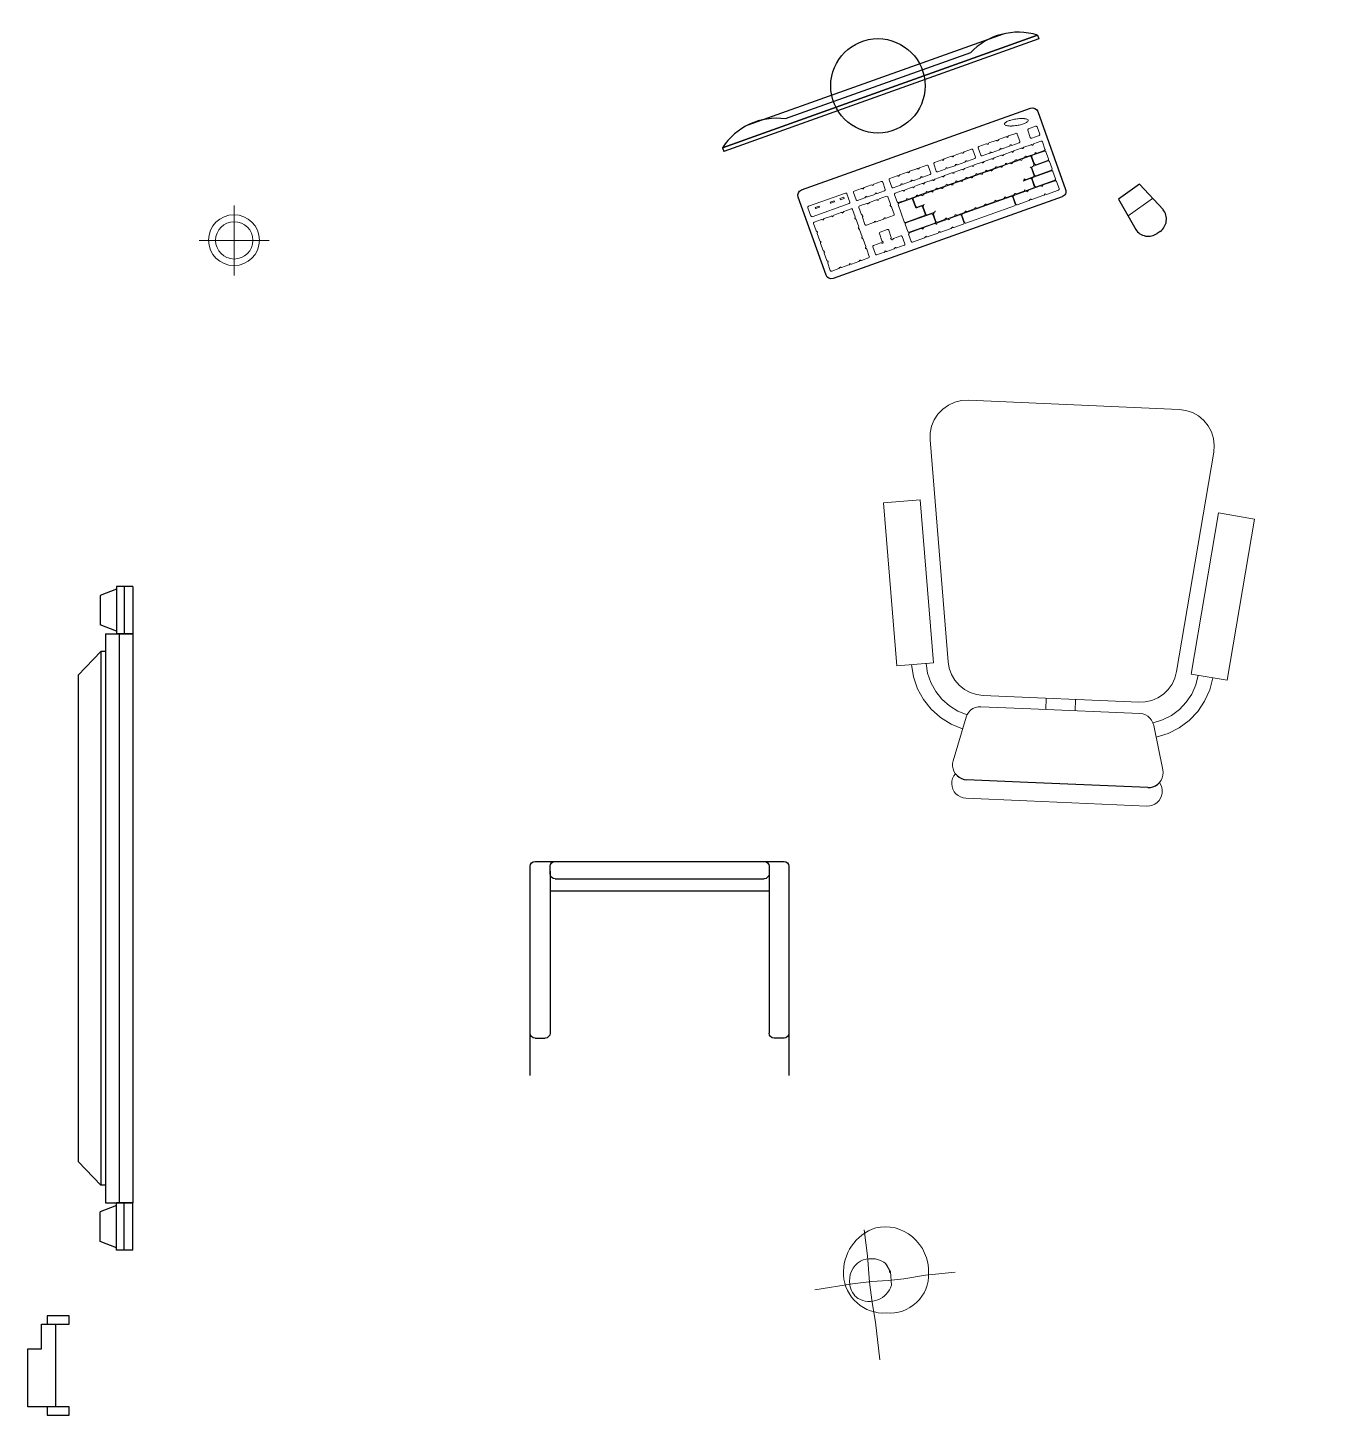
# Model space of a CAD drawing. Header units: millimetres. Extents: x -113526 to 211532, y -79714 to 28306.
# Drawn here: x 40185 to 42565, y 19444 to 21952 of the extents above; entities that cross this region are included whole.
import ezdxf

# ---------------------------------------------------------------- set-up
doc = ezdxf.new("R2010")
doc.units = ezdxf.units.MM
doc.set_wipeout_variables(frame=1)
doc.linetypes.add('CONTINOUS', pattern=[0])
for name, color, linetype in [('$Longfin_AP_HATCH', 1, 'Continuous'), ('3', 3, 'Continuous'), ('DOOR', 1, 'Continuous'), ('J-家具线', 51, 'Continuous'), ('WINDOW', 1, 'Continuous'), ('家具内线', 8, 'Continuous'), ('家私', 4, 'Continuous')]:
    doc.layers.add(name, color=color, linetype=linetype)
for name, color, linetype, lineweight in [('-04 EQUIPMENT', 5, 'Continuous', 5), ('T-填充线', 8, 'Continuous', 5), ('墙体（华仔）', 7, 'Continuous', 13), ('墙线', 7, 'CONTINOUS', 30), ('家具外线', 4, 'Continuous', 18)]:
    doc.layers.add(name, color=color, linetype=linetype, lineweight=lineweight)

# ---------------------------------------------------------------- blocks, each defined once
blk = doc.blocks.new('dnhHDFHNFSJM')
at = {"color": 4}
blk.add_wipeout([(1119033.4, -1478039.1), (1119033.4, -1477159.7), (1119074.2, -1477117.1), (1119082.8, -1477117.1), (1119082.8, -1477085.1), (1119102.6, -1477085.1), (1119102.6, -1477080.3), (1119072.9, -1477069), (1119072.9, -1477015.5), (1119102.6, -1477004.1), (1119102.6, -1476999.4), (1119132.2, -1476999.4), (1119132.2, -1478199.4), (1119102.6, -1478199.4), (1119102.6, -1478194.7), (1119072.9, -1478183.3), (1119072.9, -1478129.8), (1119102.6, -1478118.5), (1119102.6, -1478113.7), (1119082.8, -1478113.7), (1119082.8, -1478081.8), (1119074.2, -1478081.8)], dxfattribs=at)
for p, q in [((1119102.6, -1477004.1), (1119072.9, -1477015.5)), ((1119102.6, -1476999.4), (1119102.6, -1477085.1)), ((1119132.2, -1476999.4), (1119102.6, -1476999.4)), ((1119132.2, -1476999.4), (1119132.2, -1477085.1)), ((1119072.9, -1477015.5), (1119072.9, -1477069)), ((1119102.6, -1477080.3), (1119072.9, -1477069)), ((1119082.8, -1477085.1), (1119132.2, -1477085.1)), ((1119082.8, -1477085.1), (1119082.8, -1478113.7)), ((1119132.2, -1477085.1), (1119102.6, -1477085.1)), ((1119132.2, -1477085.1), (1119132.2, -1478113.7)), ((1119074.2, -1477117.1), (1119033.4, -1477159.7)), ((1119082.8, -1477117.1), (1119074.2, -1477117.1)), ((1119033.4, -1477159.7), (1119033.4, -1478039.1)), ((1119074.2, -1478081.8), (1119033.4, -1478039.1)), ((1119082.8, -1478081.8), (1119074.2, -1478081.8)), ((1119102.6, -1478118.5), (1119072.9, -1478129.8)), ((1119072.9, -1478183.3), (1119072.9, -1478129.8)), ((1119082.8, -1478113.7), (1119132.2, -1478113.7)), ((1119102.6, -1478199.4), (1119102.6, -1478113.7)), ((1119132.2, -1478113.7), (1119102.6, -1478113.7)), ((1119132.2, -1478199.4), (1119132.2, -1478113.7)), ((1119102.6, -1478194.7), (1119072.9, -1478183.3)), ((1119132.2, -1478199.4), (1119102.6, -1478199.4))]:
    blk.add_line(p, q, dxfattribs=at)
at = {"color": 8}
for p, q in [((1119116.6, -1476999.4), (1119116.6, -1477085.1)), ((1119107.6, -1477085.1), (1119107.6, -1478113.7)), ((1119074.2, -1477117.1), (1119074.2, -1478081.8)), ((1119116.6, -1478199.4), (1119116.6, -1478113.7))]:
    blk.add_line(p, q, dxfattribs=at)
blk = doc.blocks.new('srtj')
at = {"layer": '家私'}
for p, q in [((174061151.5, 70554693.5), (174061151.5, 70554273.5)), ((174061671.5, 70554608.5), (174061671.5, 70554693.5)), ((174061161.5, 70554618.5), (174061181.5, 70554618.5)), ((174061191.5, 70554283.5), (174061191.5, 70554608.5)), ((174061631.5, 70554283.5), (174061631.5, 70554608.5)), ((174061661.5, 70554618.5), (174061641.5, 70554618.5)), ((174061671.5, 70554273.5), (174061671.5, 70554608.5)), ((174061631.5, 70554323.5), (174061191.5, 70554323.5)), ((174061191.5, 70554288.5), (174061191.5, 70554273.5)), ((174061201.5, 70554298.5), (174061621.5, 70554298.5)), ((174061631.5, 70554273.5), (174061631.5, 70554288.5)), ((174061161.5, 70554263.5), (174061661.5, 70554263.5)), ((174061201.5, 70554263.5), (174061621.5, 70554263.5))]:
    blk.add_line(p, q, dxfattribs=at)
for centre, start, end in [((174061161.5, 70554608.5), 90, 180), ((174061181.5, 70554608.5), 0, 90), ((174061641.5, 70554608.5), 90, 180), ((174061661.5, 70554608.5), 0, 90), ((174061201.5, 70554288.5), 90, 180), ((174061621.5, 70554288.5), 0, 90), ((174061161.5, 70554273.5), 180, 270), ((174061201.5, 70554273.5), 180, 270), ((174061621.5, 70554273.5), 270, 0), ((174061661.5, 70554273.5), 270, 0)]:
    blk.add_arc(centre, 10, start, end, dxfattribs=at)
blk = doc.blocks.new('fj')
at = {"layer": '-04 EQUIPMENT', "color": 250}
for p, q in [((174107191, 69899260), (174107192.7, 69899341.3)), ((174107191, 69899219.7), (174107191, 69899260)), ((174107080.1, 69899220.3), (174107135.8, 69899220.9)), ((174107135.8, 69899220.9), (174107192.1, 69899223.8)), ((174107193.9, 69899184.1), (174107191, 69899219.7)), ((174107192.1, 69899223.8), (174107235.4, 69899223.8)), ((174107235.4, 69899223.8), (174107278.1, 69899222.6)), ((174107278.1, 69899222.6), (174107358.6, 69899224)), ((174107194.5, 69899150.4), (174107193.9, 69899184.1)), ((174107193.3, 69899104.2), (174107194.5, 69899150.4)), ((174107195.4, 69899040.7), (174107193.3, 69899104.2))]:
    blk.add_line(p, q, dxfattribs=at)
at = {"layer": '-04 EQUIPMENT', "color": 250, "ltscale": 2}
for p, q in [((174107157.7, 69899184.5), (174107176.5, 69899177)), ((174107176.5, 69899177), (174107204.8, 69899178.5))]:
    blk.add_line(p, q, dxfattribs=at)
at = {"layer": '-04 EQUIPMENT', "color": 250, "ltscale": 2, "extrusion": (0, 0, -1)}
for centre, major_axis, ratio, start_param, end_param in [((174107177.4, 69899177.4), (70.4, -70.4), 1, 2.537215, 3.85191), ((174107189.1, 69899218), (33.9, 33.9), 1, 4.33496, 5.558722), ((174107176.4, 69899191.3), (60.5, 60.5), 1, 5.422706, 6.996814), ((174107191.8, 69899221.8), (31.2, -31.2), 1, 3.933667, 4.717116), ((174107195, 69899220.5), (37.1, 37.1), 1, 3.251373, 4.246153), ((174107183.9, 69899223), (34.8, 34.8), 1, 0.135897, 1.916938), ((174107172.2, 69899184.5), (91.8, -16.9), 0.95275, 1.211551, 3.07272), ((174107176.9, 69899211.7), (23.4, -23.4), 1, 0.748001, 1.545925), ((174107181.4, 69899178.7), (58.3, -58.3), 1, -1.014151, 0.6885)]:
    blk.add_ellipse(centre, major_axis=major_axis, ratio=ratio, start_param=start_param, end_param=end_param, dxfattribs=at)
blk = doc.blocks.new('ghlkglgl')
at = {"color": 4}
for p, q in [((116458.6, -27626.4), (116460.6, -27631.9)), ((117112.7, -27751.3), (117108.3, -27754.4))]:
    blk.add_line(p, q, dxfattribs=at)
at = {"layer": 'J-家具线', "color": 4}
for p, q in [((116458.6, -27626.4), (116929.5, -27458.2)), ((116929.5, -27458.2), (116458.6, -27626.4)), ((116931.4, -27463.7), (116460.6, -27631.9)), ((116496.9, -27592.2), (116878.5, -27456.2)), ((116929.5, -27458.2), (116931.4, -27463.7)), ((116829.3, -27484.4), (116552.6, -27583.2)), ((116576.9, -27689.4), (116919.2, -27567.1)), ((116929.8, -27572.1), (116971.5, -27688.8)), ((117081.7, -27680.6), (117050.7, -27702.9)), ((117117, -27718.8), (117081.7, -27680.6)), ((116613.6, -27816.7), (116571.9, -27700)), ((116966.5, -27699.4), (116624.1, -27821.7)), ((117050.7, -27702.9), (117076.3, -27748.3))]:
    blk.add_line(p, q, dxfattribs=at)
blk.add_circle((116691, -27533.8), 70.5, dxfattribs=at)
for centre, radius, start, end in [((116900.3, -27551.1), 97.4, 72.547, 136.7721), ((116539.4, -27678.4), 96.1, 82.0828, 147.2491)]:
    blk.add_arc(centre, radius, start, end, dxfattribs=at)
at = {"layer": 'J-家具线', "color": 4, "extrusion": (0, 0, -1)}
for centre, major_axis, start_param, end_param in [((116922, -27574.9), (-7.47, 3.54), 0.785398, 2.356194), ((116579.6, -27697.2), (-4.05, -7.2), 0.71577, 2.286566), ((116963.7, -27691.6), (-5.84, 5.84), 2.013065, 3.583862), ((116621.3, -27813.9), (-2.78, -7.78), -0.686258, 0.884538)]:
    blk.add_ellipse(centre, major_axis=major_axis, ratio=1, start_param=start_param, end_param=end_param, dxfattribs=at)
at = {"layer": 'J-家具线', "color": 4}
for centre, major_axis, start_param, end_param in [((117099.6, -27733), (22.3, 2.9), -1.07711, 0.551362), ((117095.2, -27736.1), (17.1, 14.6), 3.003819, 4.628457)]:
    blk.add_ellipse(centre, major_axis=major_axis, ratio=1, start_param=start_param, end_param=end_param, dxfattribs=at)
at = {"layer": 'T-填充线'}
for p, q in [((116882.3, -27610.1), (116871.4, -27613.9)), ((116897.1, -27604.8), (116886.2, -27608.7)), ((116903.1, -27616.7), (116899.2, -27605.8)), ((116918.7, -27611.1), (116914.8, -27600.2)), ((116915.8, -27598.1), (116926.7, -27594.2)), ((116931.7, -27608.2), (116920.8, -27612.1)), ((116928.8, -27595.2), (116932.7, -27606.1)), ((116830.6, -27628.5), (116819.7, -27632.4)), ((116836.6, -27640.4), (116832.7, -27629.5)), ((116840.9, -27626.6), (116844.8, -27637.5)), ((116852.8, -27620.6), (116841.9, -27624.5)), ((116867.6, -27615.3), (116856.7, -27619.2)), ((116861.7, -27633.2), (116872.6, -27629.3)), ((116876.5, -27628), (116887.3, -27624.1)), ((116890.3, -27632.3), (116879.4, -27636.2)), ((116891.2, -27622.7), (116902.1, -27618.8)), ((116905.1, -27627), (116894.2, -27630.9)), ((116919.8, -27621.7), (116908.9, -27625.6)), ((116922, -27637.6), (116939.9, -27631.2)), ((116923.7, -27620.3), (116934.6, -27616.4)), ((116939.6, -27630.4), (116928.7, -27634.3)), ((116936.7, -27617.4), (116940.6, -27628.3)), ((116942, -27632.2), (116945.9, -27643.1)), ((116764.1, -27652.3), (116753.2, -27656.2)), ((116770.1, -27664.2), (116766.2, -27653.3)), ((116774.4, -27650.4), (116778.2, -27661.3)), ((116786.3, -27644.4), (116775.4, -27648.3)), ((116801, -27639.1), (116790.1, -27643)), ((116795.1, -27657), (116806, -27653.1)), ((116815.8, -27633.8), (116804.9, -27637.7)), ((116809.9, -27651.7), (116820.8, -27647.8)), ((116831.1, -27653.4), (116820.3, -27657.3)), ((116824.7, -27646.4), (116835.6, -27642.5)), ((116845.9, -27648.1), (116835, -27652)), ((116846.9, -27638.5), (116857.8, -27634.6)), ((116860.7, -27642.8), (116849.8, -27646.7)), ((116875.5, -27637.5), (116864.6, -27641.4)), ((116869.6, -27655.4), (116880.5, -27651.6)), ((116888.6, -27649.5), (116877.7, -27653.4)), ((116884.4, -27650.2), (116895.3, -27646.3)), ((116903.3, -27644.3), (116892.4, -27648.2)), ((116899.2, -27644.9), (116910.1, -27641)), ((116918.1, -27639), (116907.2, -27642.9)), ((116914, -27639.6), (116924.8, -27635.7)), ((116924.1, -27650.9), (116920.2, -27640)), ((116924.9, -27650.6), (116921, -27639.7)), ((116922.1, -27654.2), (116945.2, -27646)), ((116944.9, -27645.2), (116927, -27651.6)), ((116947.3, -27647), (116951.2, -27657.9)), ((116707.8, -27674.2), (116711.7, -27685)), ((116719.7, -27668.2), (116708.8, -27672)), ((116734.5, -27662.9), (116723.6, -27666.8)), ((116749.3, -27657.6), (116738.4, -27661.5)), ((116743.4, -27675.5), (116754.3, -27671.6)), ((116758.2, -27670.2), (116769.1, -27666.3)), ((116772, -27674.5), (116761.1, -27678.4)), ((116786.8, -27669.2), (116775.9, -27673.1)), ((116780.4, -27662.3), (116791.3, -27658.4)), ((116801.6, -27664), (116790.7, -27667.8)), ((116816.4, -27658.7), (116805.5, -27662.6)), ((116810.5, -27676.6), (116821.4, -27672.7)), ((116829.4, -27670.7), (116818.5, -27674.6)), ((116825.3, -27671.3), (116836.1, -27667.4)), ((116844.2, -27665.4), (116833.3, -27669.3)), ((116840, -27666), (116850.9, -27662.1)), ((116859, -27660.1), (116848.1, -27664)), ((116854.8, -27660.7), (116865.7, -27656.8)), ((116873.8, -27654.8), (116862.9, -27658.7)), ((116918.7, -27672.1), (116907.8, -27676)), ((116912.3, -27673.5), (116923.2, -27669.6)), ((116924.2, -27667.5), (116920.3, -27656.6)), ((116924.7, -27684), (116920.8, -27673.1)), ((116925, -27667.2), (116921.1, -27656.3)), ((116925.5, -27683.7), (116921.6, -27672.8)), ((116922.6, -27670.7), (116950.5, -27660.8)), ((116950.2, -27660), (116927.1, -27668.2)), ((116955.5, -27674.8), (116927.6, -27684.7)), ((116952.6, -27661.8), (116956.5, -27672.7)), ((116587.3, -27713.7), (116642.6, -27694)), ((116644.7, -27695), (116649.1, -27707.5)), ((116654.5, -27693.2), (116658.4, -27704.1)), ((116666.4, -27687.2), (116655.5, -27691.1)), ((116681.2, -27681.9), (116670.3, -27685.8)), ((116696, -27676.6), (116685.1, -27680.5)), ((116690.1, -27694.5), (116701, -27690.6)), ((116702, -27688.5), (116698.1, -27677.6)), ((116713.8, -27686), (116724.7, -27682.2)), ((116727.7, -27690.4), (116716.8, -27694.3)), ((116728.6, -27680.8), (116739.5, -27676.9)), ((116742.4, -27685.1), (116731.6, -27689)), ((116757.2, -27679.8), (116746.3, -27683.7)), ((116751.3, -27697.7), (116762.2, -27693.8)), ((116770.3, -27691.8), (116759.4, -27695.7)), ((116766.1, -27692.4), (116777, -27688.5)), ((116785.1, -27686.5), (116774.2, -27690.4)), ((116780.9, -27687.1), (116791.8, -27683.2)), ((116799.9, -27681.2), (116789, -27685.1)), ((116795.7, -27681.8), (116806.6, -27678)), ((116814.6, -27676), (116803.7, -27679.8)), ((116894.3, -27697.5), (116912.2, -27691.1)), ((116898.1, -27695.3), (116909, -27691.4)), ((116912.8, -27690), (116923.7, -27686.1)), ((116916.1, -27689.7), (116934, -27683.3)), ((116937.9, -27681.9), (116955.7, -27675.6)), ((116960.8, -27689.6), (116942.9, -27696)), ((116957.9, -27676.6), (116961.8, -27687.4)), ((116590.8, -27728.3), (116586.3, -27715.9)), ((116648.1, -27709.6), (116592.9, -27729.3)), ((116597.3, -27715.4), (116603.1, -27713.4)), ((116598, -27717.3), (116597.3, -27715.4)), ((116603.7, -27715.2), (116598, -27717.3)), ((116603.1, -27713.4), (116603.7, -27715.2)), ((116619.8, -27707.4), (116625.5, -27705.4)), ((116620.4, -27709.3), (116619.8, -27707.4)), ((116626.2, -27707.2), (116620.4, -27709.3)), ((116625.5, -27705.4), (116626.2, -27707.2)), ((116634.3, -27702.2), (116640, -27700.2)), ((116634.9, -27704.1), (116634.3, -27702.2)), ((116640.7, -27702), (116634.9, -27704.1)), ((116640, -27700.2), (116640.7, -27702)), ((116660.5, -27705.1), (116671.4, -27701.2)), ((116662.5, -27715.4), (116666.3, -27726.3)), ((116674.3, -27709.4), (116663.5, -27713.3)), ((116675.3, -27699.8), (116686.2, -27695.9)), ((116689.1, -27704.1), (116678.2, -27708)), ((116703.9, -27698.8), (116693, -27702.7)), ((116709.9, -27710.7), (116706, -27699.8)), ((116715.2, -27725.5), (116711.3, -27714.6)), ((116715.8, -27696.4), (116719.7, -27707.3)), ((116721.1, -27711.1), (116730.2, -27736.8)), ((116721.8, -27708.3), (116732.7, -27704.4)), ((116740.7, -27702.4), (116722.1, -27709)), ((116736.6, -27703), (116747.5, -27699.1)), ((116747, -27715), (116742.8, -27703.4)), ((116743.6, -27703.1), (116747.5, -27714)), ((116755.5, -27697.1), (116744.6, -27701)), ((116755.6, -27713.7), (116749.1, -27716)), ((116749.6, -27715), (116760.5, -27711.1)), ((116761.6, -27725.6), (116757.7, -27714.7)), ((116758.5, -27714.4), (116762.4, -27725.3)), ((116890.3, -27698.9), (116817.5, -27724.9)), ((116822.5, -27738.9), (116895.3, -27712.9)), ((116838.9, -27716.4), (116849.8, -27712.5)), ((116853.7, -27711.1), (116864.6, -27707.2)), ((116868.5, -27705.8), (116879.4, -27702)), ((116883.3, -27700.6), (116894.2, -27696.7)), ((116896.3, -27710.8), (116892.4, -27699.9)), ((116897.2, -27710.5), (116893.3, -27699.6)), ((116917.2, -27705.1), (116899.3, -27711.5)), ((116939, -27697.3), (116921.1, -27703.7)), ((117065, -27728.2), (117101.4, -27702)), ((116606.7, -27733.6), (116595.8, -27737.5)), ((116621.5, -27728.3), (116610.6, -27732.2)), ((116636.2, -27723), (116625.3, -27726.9)), ((116651, -27717.7), (116640.1, -27721.6)), ((116657, -27729.6), (116653.1, -27718.7)), ((116662.3, -27744.4), (116658.4, -27733.5)), ((116667.7, -27730.2), (116671.6, -27741.1)), ((116688.5, -27736.8), (116699.4, -27732.9)), ((116703.3, -27731.5), (116714.2, -27727.6)), ((116732.3, -27737.8), (116760.6, -27727.7)), ((116770.9, -27724.9), (116732.6, -27738.6)), ((116764.5, -27726.3), (116775.4, -27722.4)), ((116776.9, -27736.8), (116773, -27725.9)), ((116773.8, -27725.6), (116777.7, -27736.5)), ((116779.8, -27737.5), (116790.7, -27733.6)), ((116780.1, -27738.3), (116795.3, -27732.9)), ((116794.6, -27732.3), (116805.5, -27728.4)), ((116799.2, -27731.5), (116813.6, -27726.3)), ((116809.4, -27727), (116820.3, -27723.1)), ((116815.7, -27727.3), (116819.6, -27738.2)), ((116816.5, -27727), (116820.4, -27737.9)), ((116824.1, -27721.7), (116835, -27717.8)), ((116594.8, -27739.6), (116598.7, -27750.5)), ((116600.1, -27754.4), (116604, -27765.3)), ((116667.6, -27759.2), (116663.7, -27748.3)), ((116673.7, -27742.1), (116684.6, -27738.2)), ((116693.1, -27754.5), (116697, -27765.4)), ((116705, -27748.5), (116694.1, -27752.4)), ((116711, -27760.4), (116707.1, -27749.5)), ((116731.6, -27740.7), (116735.5, -27751.6)), ((116740.8, -27766.4), (116736.9, -27755.5)), ((116737.6, -27752.6), (116775.9, -27738.9)), ((116737.9, -27753.4), (116755.8, -27747)), ((116759.7, -27745.6), (116776.2, -27739.7)), ((116781.2, -27753.7), (116764.7, -27759.6)), ((116800.3, -27746.9), (116785.1, -27752.3)), ((116818.6, -27740.3), (116804.2, -27745.5)), ((116605.3, -27769.2), (116609.2, -27780)), ((116672.9, -27774), (116669, -27763.1)), ((116678.1, -27788.8), (116674.3, -27777.9)), ((116683.6, -27774.5), (116687.5, -27785.4)), ((116695.5, -27768.5), (116684.6, -27772.4)), ((116704.4, -27781.2), (116715.3, -27777.3)), ((116725, -27758), (116714.1, -27761.9)), ((116719.1, -27775.9), (116730, -27772)), ((116731, -27769.9), (116727.1, -27759)), ((116760.8, -27761), (116742.9, -27767.4)), ((116610.6, -27783.9), (116614.5, -27794.8)), ((116615.9, -27798.7), (116619.8, -27809.6)), ((116651.5, -27800.1), (116662.4, -27796.2)), ((116666.3, -27794.8), (116677.1, -27790.9)), ((116689.6, -27786.4), (116700.5, -27782.5)), ((116621.9, -27810.6), (116632.8, -27806.7)), ((116636.7, -27805.3), (116647.6, -27801.4))]:
    blk.add_line(p, q, dxfattribs=at)
at = {"layer": 'T-填充线', "extrusion": (0, 0, -1)}
for centre, major_axis, start_param, end_param in [((116881.6, -27590.7), (-1.21, -1.21), 0.63201, 1.623545), ((116881.6, -27590.7), (-1.21, -1.21), 5.923659, 6.915195), ((116891, -27601.2), (-8.9, 13.1), -0.134711, 0.17996), ((116899.1, -27619.4), (-34.7, -8.3), 1.387256, 1.540086), ((116907.2, -27649.3), (-12.2, 65.6), -0.081841, 0.02992), ((116907.2, -27649.3), (-66.6, -4.2), 1.48074, 1.5925), ((116888.3, -27527.1), (-65.7, -11.8), 4.625336, 4.737096), ((116905.9, -27618.3), (-35.7, 1.9), 1.476639, 1.629469), ((116896.4, -27557.1), (-33.4, -12.6), 4.655253, 4.808082), ((116908.1, -27598.6), (-14.9, 5.4), 1.334083, 1.648754), ((116904.5, -27575.2), (-7.1, 14.1), 2.876936, 3.191607), ((116913.9, -27585.7), (-1.21, -1.21), 2.782067, 3.773602), ((116913.9, -27585.7), (-1.21, 1.21), 2.202806, 3.194341), ((116887.4, -27577.9), (-3.3, -15.5), -0.101677, 0.212993), ((116882.9, -27611.6), (-1.17, -1.17), 2.013065, 3.583862), ((116886.8, -27610.2), (-1.17, -1.17), 0.442269, 2.013065), ((116889.6, -27558.1), (-35.7, 1.9), 4.618533, 4.771362), ((116888.3, -27527.1), (-5.1, 66.5), 3.0649, 3.17666), ((116897.7, -27606.3), (-1.17, -1.17), 2.013065, 3.583862), ((116916.4, -27599.7), (-1.17, -1.17), 0.442269, 2.013065), ((116920.2, -27610.6), (-1.17, -1.17), 5.154658, 6.725454), ((116927.2, -27595.8), (-1.17, -1.17), 2.013065, 3.583862), ((116931.1, -27606.7), (-1.17, 1.17), 2.013065, 3.583862), ((116816.4, -27635.4), (-1.17, -1.17), 2.013065, 3.583862), ((116820.3, -27634), (-1.17, -1.17), 0.442269, 2.013065), ((116831.2, -27630.1), (-1.17, -1.17), 2.013065, 3.583862), ((116842.4, -27626.1), (-1.17, 1.17), -1.128527, 0.442269), ((116853.3, -27622.2), (-1.17, -1.17), 2.013065, 3.583862), ((116857.2, -27620.8), (-1.17, 1.17), -1.128527, 0.442269), ((116857.2, -27633.1), (-1.17, -1.17), 3.583862, 5.154658), ((116861.1, -27631.7), (-1.17, -1.17), 5.154658, 6.725454), ((116868.1, -27616.9), (-1.17, -1.17), 2.013065, 3.583862), ((116872, -27615.5), (-1.17, -1.17), 0.442269, 2.013065), ((116872, -27627.8), (-1.17, -1.17), 3.583862, 5.154658), ((116875.9, -27626.4), (-1.17, -1.17), 5.154658, 6.725454), ((116886.8, -27622.5), (-1.17, -1.17), 3.583862, 5.154658), ((116890.7, -27621.1), (-1.17, -1.17), 5.154658, 6.725454), ((116890.8, -27633.8), (-1.17, -1.17), 2.013065, 3.583862), ((116894.7, -27632.4), (-1.17, -1.17), 0.442269, 2.013065), ((116901.6, -27617.2), (-1.17, -1.17), 3.583862, 5.154658), ((116905.6, -27628.5), (-1.17, -1.17), 2.013065, 3.583862), ((116909.5, -27627.2), (-1.17, -1.17), 0.442269, 2.013065), ((116920.4, -27623.3), (-1.17, -1.17), 2.013065, 3.583862), ((116924.3, -27621.9), (-1.17, -1.17), 0.442269, 2.013065), ((116928.2, -27632.8), (-1.17, -1.17), 5.154658, 6.725454), ((116935.2, -27618), (-1.17, -1.17), 2.013065, 3.583862), ((116939.1, -27628.9), (-1.17, 1.17), 2.013065, 3.583862), ((116940.5, -27632.8), (-1.17, -1.17), 2.013065, 3.583862), ((116764.6, -27653.9), (-1.17, -1.17), 2.013065, 3.583862), ((116775.9, -27649.8), (-1.17, -1.17), 0.442269, 2.013065), ((116786.8, -27645.9), (-1.17, -1.17), 2.013065, 3.583862), ((116790.7, -27644.6), (-1.17, 1.17), -1.128527, 0.442269), ((116801.6, -27640.7), (-1.17, -1.17), 2.013065, 3.583862), ((116805.5, -27639.3), (-1.17, 1.17), -1.128527, 0.442269), ((116805.5, -27651.6), (-1.17, -1.17), 3.583862, 5.154658), ((116809.4, -27650.2), (-1.17, -1.17), 5.154658, 6.725454), ((116820.3, -27646.3), (-1.17, -1.17), 3.583862, 5.154658), ((116824.2, -27644.9), (-1.17, -1.17), 5.154658, 6.725454), ((116831.7, -27654.9), (-1.17, -1.17), 2.013065, 3.583862), ((116835.6, -27653.6), (-1.17, -1.17), 0.442269, 2.013065), ((116835, -27641), (-1.17, -1.17), 3.583862, 5.154658), ((116846.3, -27637), (-1.17, 1.17), 3.583862, 5.154658), ((116846.5, -27649.7), (-1.17, -1.17), 2.013065, 3.583862), ((116850.4, -27648.3), (-1.17, -1.17), 0.442269, 2.013065), ((116861.3, -27644.4), (-1.17, -1.17), 2.013065, 3.583862), ((116865.2, -27643), (-1.17, -1.17), 0.442269, 2.013065), ((116876, -27639.1), (-1.17, -1.17), 2.013065, 3.583862), ((116878.2, -27655), (-1.17, -1.17), 0.442269, 2.013065), ((116879.9, -27637.7), (-1.17, 1.17), -1.128527, 0.442269), ((116879.9, -27650), (-1.17, -1.17), 3.583862, 5.154658), ((116883.8, -27648.6), (-1.17, -1.17), 5.154658, 6.725454), ((116889.1, -27651.1), (-1.17, -1.17), 2.013065, 3.583862), ((116893, -27649.7), (-1.17, -1.17), 0.442269, 2.013065), ((116894.7, -27644.7), (-1.17, -1.17), 3.583862, 5.154658), ((116898.6, -27643.3), (-1.17, -1.17), 5.154658, 6.725454), ((116903.9, -27645.8), (-1.17, -1.17), 2.013065, 3.583862), ((116907.8, -27644.4), (-1.17, 1.17), -1.128527, 0.442269), ((116909.5, -27639.4), (-1.17, -1.17), 3.583862, 5.154658), ((116913.4, -27638), (-1.17, -1.17), 5.154658, 6.725454), ((116918.7, -27640.5), (-1.17, -1.17), 2.013065, 3.583862), ((116922.7, -27655.8), (-1.17, -1.17), 0.442269, 2.013065), ((116922.6, -27639.2), (-1.17, 1.17), -1.128527, 0.442269), ((116922.6, -27651.4), (-1.17, -1.17), 3.583862, 5.154658), ((116924.3, -27634.2), (-1.17, -1.17), 3.583862, 5.154658), ((116926.5, -27650), (-1.17, -1.17), 5.154658, 6.725454), ((116944.4, -27643.7), (-1.17, -1.17), 3.583862, 5.154658), ((116945.7, -27647.5), (-1.17, 1.17), 0.442269, 2.013065), ((116709.4, -27673.6), (-1.17, -1.17), 0.442269, 2.013065), ((116720.3, -27669.7), (-1.17, -1.17), 2.013065, 3.583862), ((116724.2, -27668.3), (-1.17, -1.17), 0.442269, 2.013065), ((116735.1, -27664.4), (-1.17, -1.17), 2.013065, 3.583862), ((116739, -27663), (-1.17, -1.17), 0.442269, 2.013065), ((116739, -27675.3), (-1.17, 1.17), 2.013065, 3.583862), ((116742.9, -27673.9), (-1.17, -1.17), 5.154658, 6.725454), ((116749.9, -27659.1), (-1.17, -1.17), 2.013065, 3.583862), ((116753.7, -27657.8), (-1.17, -1.17), 0.442269, 2.013065), ((116753.7, -27670), (-1.17, -1.17), 3.583862, 5.154658), ((116757.6, -27668.6), (-1.17, -1.17), 5.154658, 6.725454), ((116768.5, -27664.8), (-1.17, -1.17), 3.583862, 5.154658), ((116772.6, -27676.1), (-1.17, -1.17), 2.013065, 3.583862), ((116776.5, -27674.7), (-1.17, -1.17), 0.442269, 2.013065), ((116779.8, -27660.7), (-1.17, -1.17), 5.154658, 6.725454), ((116787.4, -27670.8), (-1.17, 1.17), 0.442269, 2.013065), ((116791.2, -27669.4), (-1.17, -1.17), 0.442269, 2.013065), ((116790.7, -27656.8), (-1.17, -1.17), 3.583862, 5.154658), ((116794.6, -27655.4), (-1.17, -1.17), 5.154658, 6.725454), ((116802.1, -27665.5), (-1.17, -1.17), 2.013065, 3.583862), ((116806, -27664.1), (-1.17, 1.17), -1.128527, 0.442269), ((116816.9, -27660.2), (-1.17, -1.17), 2.013065, 3.583862), ((116819.1, -27676.1), (-1.17, -1.17), 0.442269, 2.013065), ((116820.8, -27658.8), (-1.17, 1.17), -1.128527, 0.442269), ((116820.8, -27671.1), (-1.17, -1.17), 3.583862, 5.154658), ((116824.7, -27669.7), (-1.17, -1.17), 5.154658, 6.725454), ((116830, -27672.2), (-1.17, -1.17), 2.013065, 3.583862), ((116833.9, -27670.8), (-1.17, 1.17), -1.128527, 0.442269), ((116835.6, -27665.8), (-1.17, 1.17), 2.013065, 3.583862), ((116839.5, -27664.4), (-1.17, -1.17), 5.154658, 6.725454), ((116844.8, -27666.9), (-1.17, -1.17), 2.013065, 3.583862), ((116848.7, -27665.6), (-1.17, -1.17), 0.442269, 2.013065), ((116850.4, -27660.6), (-1.17, 1.17), 2.013065, 3.583862), ((116854.3, -27659.2), (-1.17, -1.17), 5.154658, 6.725454), ((116859.5, -27661.7), (-1.17, 1.17), 0.442269, 2.013065), ((116863.4, -27660.3), (-1.17, 1.17), -1.128527, 0.442269), ((116865.2, -27655.3), (-1.17, 1.17), 2.013065, 3.583862), ((116869, -27653.9), (-1.17, 1.17), 3.583862, 5.154658), ((116874.3, -27656.4), (-1.17, -1.17), 2.013065, 3.583862), ((116907.9, -27673.3), (-1.17, 1.17), 2.013065, 3.583862), ((116911.8, -27672), (-1.17, -1.17), 5.154658, 6.725454), ((116918.8, -27657.2), (-1.17, -1.17), 2.013065, 3.583862), ((116919.3, -27673.7), (-1.17, -1.17), 2.013065, 3.583862), ((116923.2, -27672.3), (-1.17, -1.17), 0.442269, 2.013065), ((116922.7, -27668.1), (-1.17, 1.17), 2.013065, 3.583862), ((116926.6, -27666.7), (-1.17, -1.17), 5.154658, 6.725454), ((116949.6, -27658.4), (-1.17, -1.17), 3.583862, 5.154658), ((116951, -27662.3), (-1.17, -1.17), 2.013065, 3.583862), ((116954.9, -27673.2), (-1.17, -1.17), 3.583862, 5.154658), ((116643.1, -27695.6), (-1.17, -1.17), 2.013065, 3.583862), ((116656.1, -27692.6), (-1.17, -1.17), 0.442269, 2.013065), ((116667, -27688.8), (-1.17, -1.17), 2.013065, 3.583862), ((116670.9, -27687.4), (-1.17, -1.17), 0.442269, 2.013065), ((116681.7, -27683.5), (-1.17, 1.17), 0.442269, 2.013065), ((116685.6, -27682.1), (-1.17, 1.17), -1.128527, 0.442269), ((116685.6, -27694.4), (-1.17, -1.17), 3.583862, 5.154658), ((116689.5, -27693), (-1.17, -1.17), 5.154658, 6.725454), ((116696.5, -27678.2), (-1.17, -1.17), 2.013065, 3.583862), ((116700.4, -27689.1), (-1.17, -1.17), 3.583862, 5.154658), ((116713.3, -27684.5), (-1.17, -1.17), 5.154658, 6.725454), ((116717.3, -27695.8), (-1.17, 1.17), -1.128527, 0.442269), ((116724.2, -27680.6), (-1.17, 1.17), 2.013065, 3.583862), ((116728.1, -27679.2), (-1.17, -1.17), 5.154658, 6.725454), ((116728.2, -27691.9), (-1.17, -1.17), 2.013065, 3.583862), ((116732.1, -27690.5), (-1.17, 1.17), -1.128527, 0.442269), ((116743, -27686.6), (-1.17, -1.17), 2.013065, 3.583862), ((116746.9, -27685.2), (-1.17, -1.17), 0.442269, 2.013065), ((116757.8, -27681.4), (-1.17, -1.17), 2.013065, 3.583862), ((116760, -27697.2), (-1.17, 1.17), -1.128527, 0.442269), ((116761.7, -27680), (-1.17, -1.17), 0.442269, 2.013065), ((116761.7, -27692.2), (-1.17, 1.17), 2.013065, 3.583862), ((116765.6, -27690.9), (-1.17, -1.17), 5.154658, 6.725454), ((116770.8, -27693.4), (-1.17, -1.17), 2.013065, 3.583862), ((116774.7, -27692), (-1.17, -1.17), 0.442269, 2.013065), ((116776.5, -27687), (-1.17, 1.17), 2.013065, 3.583862), ((116780.4, -27685.6), (-1.17, -1.17), 5.154658, 6.725454), ((116785.6, -27688.1), (-1.17, -1.17), 2.013065, 3.583862), ((116789.5, -27686.7), (-1.17, -1.17), 0.442269, 2.013065), ((116791.2, -27681.7), (-1.17, -1.17), 3.583862, 5.154658), ((116795.1, -27680.3), (-1.17, -1.17), 5.154658, 6.725454), ((116800.4, -27682.8), (-1.17, -1.17), 2.013065, 3.583862), ((116804.3, -27681.4), (-1.17, -1.17), 0.442269, 2.013065), ((116806, -27676.4), (-1.17, -1.17), 3.583862, 5.154658), ((116809.9, -27675), (-1.17, -1.17), 5.154658, 6.725454), ((116815.2, -27677.5), (-1.17, -1.17), 2.013065, 3.583862), ((116893.6, -27695.1), (-1.17, -1.17), 3.583862, 5.154658), ((116897.5, -27693.7), (-1.17, -1.17), 5.154658, 6.725454), ((116908.4, -27689.8), (-1.17, -1.17), 3.583862, 5.154658), ((116912.3, -27688.4), (-1.17, -1.17), 5.154658, 6.725454), ((116912.7, -27692.7), (-1.17, -1.17), 2.013065, 3.583862), ((116916.6, -27691.3), (-1.17, 1.17), -1.128527, 0.442269), ((116923.2, -27684.6), (-1.17, -1.17), 3.583862, 5.154658), ((116927, -27683.2), (-1.17, -1.17), 5.154658, 6.725454), ((116934.5, -27684.9), (-1.17, 1.17), 0.442269, 2.013065), ((116938.4, -27683.5), (-1.17, -1.17), 0.442269, 2.013065), ((116938.4, -27695.8), (-1.17, 1.17), 2.013065, 3.583862), ((116942.3, -27694.4), (-1.17, -1.17), 5.154658, 6.725454), ((116956.3, -27677.1), (-1.17, -1.17), 2.013065, 3.583862), ((116960.2, -27688), (-1.17, 1.17), 2.013065, 3.583862), ((116587.9, -27715.3), (-1.17, -1.17), 0.442269, 2.013065), ((116647.6, -27708), (-1.17, -1.17), 3.583862, 5.154658), ((116660, -27703.5), (-1.17, -1.17), 5.154658, 6.725454), ((116664, -27714.9), (-1.17, -1.17), 0.442269, 2.013065), ((116670.9, -27699.6), (-1.17, -1.17), 3.583862, 5.154658), ((116674.7, -27698.3), (-1.17, -1.17), 5.154658, 6.725454), ((116674.9, -27711), (-1.17, -1.17), 2.013065, 3.583862), ((116678.8, -27709.6), (-1.17, -1.17), 0.442269, 2.013065), ((116689.7, -27705.7), (-1.17, -1.17), 2.013065, 3.583862), ((116693.6, -27704.3), (-1.17, -1.17), 0.442269, 2.013065), ((116704.5, -27700.4), (-1.17, 1.17), 0.442269, 2.013065), ((116708.4, -27711.3), (-1.17, -1.17), 3.583862, 5.154658), ((116709.7, -27715.2), (-1.17, -1.17), 2.013065, 3.583862), ((116721.2, -27706.7), (-1.17, -1.17), 5.154658, 6.725454), ((116722.6, -27710.6), (-1.17, 1.17), -1.128527, 0.442269), ((116732.1, -27702.8), (-1.17, -1.17), 3.583862, 5.154658), ((116736, -27701.4), (-1.17, -1.17), 5.154658, 6.725454), ((116741.3, -27703.9), (-1.17, -1.17), 2.013065, 3.583862), ((116745.2, -27702.5), (-1.17, 1.17), -1.128527, 0.442269), ((116748.6, -27714.5), (-1.17, -1.17), 5.154658, 6.725454), ((116746.9, -27697.5), (-1.17, -1.17), 3.583862, 5.154658), ((116749.1, -27713.4), (-1.17, -1.17), 5.154658, 6.725454), ((116750.8, -27696.1), (-1.17, -1.17), 5.154658, 6.725454), ((116756.1, -27698.6), (-1.17, 1.17), 0.442269, 2.013065), ((116756.2, -27715.3), (-1.17, -1.17), 2.013065, 3.583862), ((116760.1, -27713.9), (-1.17, -1.17), 0.442269, 2.013065), ((116834.5, -27716.2), (-1.17, -1.17), 3.583862, 5.154658), ((116838.4, -27714.9), (-1.17, -1.17), 5.154658, 6.725454), ((116849.3, -27711), (-1.17, 1.17), 2.013065, 3.583862), ((116853.2, -27709.6), (-1.17, -1.17), 5.154658, 6.725454), ((116864.1, -27705.7), (-1.17, 1.17), 2.013065, 3.583862), ((116867.9, -27704.3), (-1.17, -1.17), 5.154658, 6.725454), ((116878.8, -27700.4), (-1.17, -1.17), 3.583862, 5.154658), ((116882.7, -27699), (-1.17, -1.17), 5.154658, 6.725454), ((116890.9, -27700.5), (-1.17, -1.17), 2.013065, 3.583862), ((116894.8, -27699.1), (-1.17, -1.17), 0.442269, 2.013065), ((116894.8, -27711.4), (-1.17, -1.17), 3.583862, 5.154658), ((116898.7, -27710), (-1.17, -1.17), 5.154658, 6.725454), ((116916.6, -27703.6), (-1.17, -1.17), 3.583862, 5.154658), ((116920.5, -27702.2), (-1.17, -1.17), 5.154658, 6.725454), ((116592.3, -27727.7), (-1.17, -1.17), 5.154658, 6.725454), ((116607.2, -27735.1), (-1.17, -1.17), 2.013065, 3.583862), ((116611.1, -27733.8), (-1.17, -1.17), 0.442269, 2.013065), ((116622, -27729.9), (-1.17, -1.17), 2.013065, 3.583862), ((116625.9, -27728.5), (-1.17, -1.17), 0.442269, 2.013065), ((116636.8, -27724.6), (-1.17, -1.17), 2.013065, 3.583862), ((116640.7, -27723.2), (-1.17, -1.17), 0.442269, 2.013065), ((116651.6, -27719.3), (-1.17, -1.17), 2.013065, 3.583862), ((116655.5, -27730.2), (-1.17, -1.17), 3.583862, 5.154658), ((116656.9, -27734.1), (-1.17, -1.17), 2.013065, 3.583862), ((116667.9, -27725.7), (-1.17, -1.17), 5.154658, 6.725454), ((116669.3, -27729.6), (-1.17, -1.17), 0.442269, 2.013065), ((116684.1, -27736.6), (-1.17, 1.17), 2.013065, 3.583862), ((116688, -27735.3), (-1.17, -1.17), 5.154658, 6.725454), ((116698.9, -27731.4), (-1.17, -1.17), 3.583862, 5.154658), ((116702.7, -27730), (-1.17, -1.17), 5.154658, 6.725454), ((116713.6, -27726.1), (-1.17, -1.17), 3.583862, 5.154658), ((116731.8, -27736.3), (-1.17, -1.17), 5.154658, 6.725454), ((116760.1, -27726.2), (-1.17, 1.17), 2.013065, 3.583862), ((116764, -27724.8), (-1.17, -1.17), 5.154658, 6.725454), ((116771.5, -27726.5), (-1.17, -1.17), 2.013065, 3.583862), ((116775.4, -27725.1), (-1.17, -1.17), 0.442269, 2.013065), ((116774.9, -27720.9), (-1.17, 1.17), 2.013065, 3.583862), ((116775.4, -27737.4), (-1.17, 1.17), 2.013065, 3.583862), ((116779.2, -27736), (-1.17, -1.17), 5.154658, 6.725454), ((116790.1, -27732.1), (-1.17, 1.17), 2.013065, 3.583862), ((116794, -27730.7), (-1.17, -1.17), 5.154658, 6.725454), ((116795.9, -27734.4), (-1.17, -1.17), 2.013065, 3.583862), ((116799.7, -27733), (-1.17, -1.17), 0.442269, 2.013065), ((116804.9, -27726.8), (-1.17, -1.17), 3.583862, 5.154658), ((116808.8, -27725.4), (-1.17, -1.17), 5.154658, 6.725454), ((116814.2, -27727.9), (-1.17, -1.17), 2.013065, 3.583862), ((116818.1, -27726.5), (-1.17, -1.17), 0.442269, 2.013065), ((116819.7, -27721.5), (-1.17, -1.17), 3.583862, 5.154658), ((116823.6, -27720.1), (-1.17, -1.17), 5.154658, 6.725454), ((116596.3, -27739), (-1.17, -1.17), 0.442269, 2.013065), ((116600.2, -27749.9), (-1.17, -1.17), 5.154658, 6.725454), ((116601.6, -27753.8), (-1.17, 1.17), -1.128527, 0.442269), ((116660.7, -27745), (-1.17, -1.17), 3.583862, 5.154658), ((116662.1, -27748.9), (-1.17, -1.17), 2.013065, 3.583862), ((116673.2, -27740.5), (-1.17, -1.17), 5.154658, 6.725454), ((116694.6, -27753.9), (-1.17, 1.17), -1.128527, 0.442269), ((116705.5, -27750), (-1.17, -1.17), 2.013065, 3.583862), ((116725.6, -27759.5), (-1.17, -1.17), 2.013065, 3.583862), ((116733.2, -27740.2), (-1.17, -1.17), 0.442269, 2.013065), ((116737.1, -27751), (-1.17, -1.17), 5.154658, 6.725454), ((116738.5, -27754.9), (-1.17, -1.17), 0.442269, 2.013065), ((116756.4, -27748.5), (-1.17, -1.17), 2.013065, 3.583862), ((116760.2, -27747.2), (-1.17, -1.17), 0.442269, 2.013065), ((116776.8, -27741.3), (-1.17, -1.17), 2.013065, 3.583862), ((116780.6, -27739.9), (-1.17, 1.17), -1.128527, 0.442269), ((116780.6, -27752.1), (-1.17, -1.17), 3.583862, 5.154658), ((116784.5, -27750.8), (-1.17, -1.17), 5.154658, 6.725454), ((116799.7, -27745.3), (-1.17, -1.17), 3.583862, 5.154658), ((116803.6, -27743.9), (-1.17, -1.17), 5.154658, 6.725454), ((116818.1, -27738.8), (-1.17, -1.17), 3.583862, 5.154658), ((116822, -27737.4), (-1.17, -1.17), 5.154658, 6.725454), ((116605.5, -27764.7), (-1.17, -1.17), 5.154658, 6.725454), ((116606.9, -27768.6), (-1.17, -1.17), 0.442269, 2.013065), ((116666, -27759.8), (-1.17, 1.17), 2.013065, 3.583862), ((116667.4, -27763.6), (-1.17, -1.17), 2.013065, 3.583862), ((116671.3, -27774.5), (-1.17, 1.17), 2.013065, 3.583862), ((116672.7, -27778.4), (-1.17, -1.17), 2.013065, 3.583862), ((116685.1, -27774), (-1.17, -1.17), 0.442269, 2.013065), ((116696, -27770.1), (-1.17, 1.17), 0.442269, 2.013065), ((116698.5, -27764.8), (-1.17, -1.17), 5.154658, 6.725454), ((116699.9, -27768.7), (-1.17, -1.17), 0.442269, 2.013065), ((116709.4, -27760.9), (-1.17, -1.17), 3.583862, 5.154658), ((116710.8, -27764.8), (-1.17, -1.17), 2.013065, 3.583862), ((116714.7, -27763.4), (-1.17, -1.17), 0.442269, 2.013065), ((116714.7, -27775.7), (-1.17, 1.17), 2.013065, 3.583862), ((116718.6, -27774.3), (-1.17, -1.17), 5.154658, 6.725454), ((116729.5, -27770.4), (-1.17, 1.17), 2.013065, 3.583862), ((116742.3, -27765.8), (-1.17, -1.17), 5.154658, 6.725454), ((116760.2, -27759.4), (-1.17, 1.17), 2.013065, 3.583862), ((116764.1, -27758), (-1.17, -1.17), 5.154658, 6.725454), ((116610.8, -27779.5), (-1.17, -1.17), 5.154658, 6.725454), ((116612.2, -27783.4), (-1.17, 1.17), -1.128527, 0.442269), ((116616.1, -27794.3), (-1.17, 1.17), 3.583862, 5.154658), ((116617.5, -27798.2), (-1.17, -1.17), 0.442269, 2.013065), ((116647, -27799.9), (-1.17, 1.17), 2.013065, 3.583862), ((116650.9, -27798.5), (-1.17, -1.17), 5.154658, 6.725454), ((116661.8, -27794.6), (-1.17, 1.17), 2.013065, 3.583862), ((116665.7, -27793.2), (-1.17, -1.17), 5.154658, 6.725454), ((116676.6, -27789.3), (-1.17, -1.17), 3.583862, 5.154658), ((116689, -27784.9), (-1.17, -1.17), 5.154658, 6.725454), ((116699.9, -27781), (-1.17, -1.17), 3.583862, 5.154658), ((116703.8, -27779.6), (-1.17, -1.17), 5.154658, 6.725454), ((116621.4, -27809.1), (-1.17, -1.17), 5.154658, 6.725454), ((116632.2, -27805.2), (-1.17, -1.17), 3.583862, 5.154658), ((116636.1, -27803.8), (-1.17, 1.17), 3.583862, 5.154658)]:
    blk.add_ellipse(centre, major_axis=major_axis, ratio=1, start_param=start_param, end_param=end_param, dxfattribs=at)
blk = doc.blocks.new('ethlhll')
at = {"layer": '家具内线', "extrusion": (0, 0, -1)}
for p, q in [((1916785.9, -1382744.4), (1916784.4, -1382749.2)), ((1916784.4, -1382749.2), (1916783.8, -1382754.3)), ((1916783.8, -1382754.3), (1916784.1, -1382759.3)), ((1916784.1, -1382759.3), (1916785.4, -1382764.3)), ((1916785.4, -1382764.3), (1916787.5, -1382768.9)), ((1916845.5, -1382869.9), (1916787.5, -1382768.9)), ((1916959.3, -1383068.1), (1916845.5, -1382869.9)), ((1916959.3, -1383068.1), (1916962.2, -1383072.3)), ((1916962.2, -1383072.3), (1916965.8, -1383075.8)), ((1916965.8, -1383075.8), (1916970, -1383078.7)), ((1916970, -1383078.7), (1916974.7, -1383080.7)), ((1916974.7, -1383080.7), (1916979.6, -1383081.9))]:
    blk.add_line(p, q, dxfattribs=at)
at = {"layer": '家具外线', "extrusion": (0, 0, -1)}
for p, q in [((1917332.9, -1382350.3), (1917319.9, -1382352.5)), ((1917346.1, -1382350.4), (1917332.9, -1382350.3)), ((1917359, -1382353.1), (1917346.1, -1382350.4)), ((1916899.4, -1382540.5), (1917147.9, -1382353.3)), ((1916958.3, -1382618.8), (1917296.4, -1382364.1)), ((1917147.9, -1382353.3), (1917190, -1382409.2)), ((1917307.6, -1382357.2), (1917296.4, -1382364.1)), ((1917319.9, -1382352.5), (1917307.6, -1382357.2)), ((1917371.1, -1382358.1), (1917359, -1382353.1)), ((1917382.2, -1382365.3), (1917371.1, -1382358.1)), ((1917391.6, -1382374.4), (1917382.2, -1382365.3)), ((1917399.2, -1382385.2), (1917391.6, -1382374.4)), ((1917599.1, -1382733.3), (1917399.2, -1382385.2)), ((1916941.5, -1382596.4), (1917190, -1382409.2)), ((1916899.4, -1382540.5), (1916941.5, -1382596.4)), ((1916933, -1382585.2), (1916918.9, -1382597.8)), ((1916907.2, -1382612.7), (1916898, -1382629.3)), ((1916918.9, -1382597.8), (1916907.2, -1382612.7)), ((1916898, -1382629.3), (1916891.9, -1382647.2)), ((1916941.3, -1382637.3), (1916935.5, -1382648.5)), ((1916948.9, -1382627.2), (1916941.3, -1382637.3)), ((1916958.3, -1382618.8), (1916948.9, -1382627.2)), ((1916891.9, -1382647.2), (1916888.8, -1382665.9)), ((1916888.8, -1382665.9), (1916888.9, -1382684.8)), ((1916931.9, -1382660.6), (1916930.4, -1382673.2)), ((1916935.5, -1382648.5), (1916931.9, -1382660.6)), ((1916888.9, -1382684.8), (1916892.2, -1382703.5)), ((1916930.4, -1382673.2), (1916931.3, -1382685.8)), ((1916931.3, -1382685.8), (1916934.4, -1382698)), ((1916887.5, -1382704.4), (1916804.1, -1382728)), ((1916892.7, -1382703.4), (1916887.5, -1382704.4)), ((1916898, -1382703.5), (1916892.7, -1382703.4)), ((1916903.1, -1382704.5), (1916898, -1382703.5)), ((1916908.1, -1382706.5), (1916903.1, -1382704.5)), ((1916912.5, -1382709.4), (1916908.1, -1382706.5)), ((1916916.3, -1382713.1), (1916912.5, -1382709.4)), ((1916919.4, -1382717.4), (1916916.3, -1382713.1)), ((1916966.9, -1382800.2), (1916919.4, -1382717.4)), ((1916934.4, -1382698), (1916939.7, -1382709.5)), ((1916939.7, -1382709.5), (1917087.3, -1382966.6)), ((1916770.2, -1382746.7), (1916765.6, -1382749.2)), ((1916775.2, -1382745.1), (1916770.2, -1382746.7)), ((1916780.4, -1382744.5), (1916775.2, -1382745.1)), ((1916785.7, -1382744.9), (1916780.4, -1382744.5)), ((1916788.2, -1382739.9), (1916785.9, -1382744.4)), ((1916791.3, -1382735.9), (1916788.2, -1382739.9)), ((1916795.1, -1382732.5), (1916791.3, -1382735.9)), ((1916799.4, -1382729.8), (1916795.1, -1382732.5)), ((1916804.1, -1382728), (1916799.4, -1382729.8)), ((1917604.6, -1382745.3), (1917599.1, -1382733.3)), ((1917607.7, -1382758.1), (1917604.6, -1382745.3)), ((1916753.9, -1382766.1), (1916753.2, -1382771.3)), ((1916753.2, -1382771.3), (1916753.5, -1382776.6)), ((1916755.6, -1382761.2), (1916753.9, -1382766.1)), ((1916758.2, -1382756.6), (1916755.6, -1382761.2)), ((1916761.5, -1382752.6), (1916758.2, -1382756.6)), ((1916765.6, -1382749.2), (1916761.5, -1382752.6)), ((1917606.5, -1382784.3), (1917608.3, -1382771.2)), ((1917608.3, -1382771.2), (1917607.7, -1382758.1)), ((1916753.5, -1382776.6), (1916754.7, -1382781.7)), ((1916754.7, -1382781.7), (1916756.9, -1382786.4)), ((1916814.9, -1382887.5), (1916756.9, -1382786.4)), ((1917070.3, -1382980.2), (1916966.9, -1382800.2)), ((1917595.8, -1382808.2), (1917602.3, -1382796.7)), ((1917602.3, -1382796.7), (1917606.5, -1382784.3)), ((1916980.9, -1382824.5), (1916999.6, -1382813.8)), ((1917565.4, -1382832.7), (1917577.1, -1382826.5)), ((1917577.1, -1382826.5), (1917587.3, -1382818.2)), ((1917587.3, -1382818.2), (1917595.8, -1382808.2)), ((1917175.1, -1382996.3), (1917565.4, -1382832.7)), ((1917008.8, -1382873.1), (1917027.5, -1382862.3)), ((1916928.7, -1383085.7), (1916814.9, -1382887.5)), ((1917185.9, -1383022.1), (1917472.8, -1382901.9)), ((1917499.9, -1382966.4), (1917472.8, -1382901.9)), ((1917072.5, -1382985), (1917070.3, -1382980.2)), ((1917073.7, -1382990.2), (1917072.5, -1382985)), ((1917087.3, -1382966.6), (1917094.6, -1382976.9)), ((1917094.6, -1382976.9), (1917103.6, -1382985.8)), ((1917103.6, -1382985.8), (1917114, -1382992.9)), ((1917212.9, -1383086.7), (1917499.9, -1382966.4)), ((1917065.4, -1383014.3), (1917068.8, -1383010.3)), ((1917068.6, -1383010.7), (1917083, -1383022.9)), ((1917068.8, -1383010.3), (1917071.5, -1383005.7)), ((1917071.5, -1383005.7), (1917073.2, -1383000.7)), ((1917073.2, -1383000.7), (1917074, -1382995.5)), ((1917074, -1382995.5), (1917073.7, -1382990.2)), ((1917114, -1382992.9), (1917125.6, -1382998)), ((1917125.6, -1382998), (1917137.9, -1383001)), ((1917137.9, -1383001), (1917150.5, -1383001.7)), ((1917150.5, -1383001.7), (1917163, -1383000.1)), ((1917163, -1383000.1), (1917175.1, -1382996.3)), ((1917065.4, -1383014.3), (1917003, -1383074.4)), ((1917048.7, -1383030.4), (1917066.7, -1383045.7)), ((1917083, -1383022.9), (1917099.3, -1383032.6)), ((1917099.3, -1383032.6), (1917117, -1383039.4)), ((1917173.3, -1383040.8), (1917191.3, -1383035)), ((1917212.9, -1383086.7), (1917185.9, -1383022.1)), ((1917066.7, -1383045.7), (1917087.1, -1383057.8)), ((1917087.1, -1383057.8), (1917109.2, -1383066.3)), ((1917117, -1383039.4), (1917135.6, -1383043)), ((1917135.6, -1383043), (1917154.5, -1383043.5)), ((1917154.5, -1383043.5), (1917173.3, -1383040.8)), ((1917179.6, -1383068.1), (1917202.1, -1383060.9)), ((1916928.7, -1383085.7), (1916931.7, -1383090)), ((1916931.7, -1383090), (1916935.5, -1383093.6)), ((1916969.7, -1383094.2), (1916973.6, -1383090.7)), ((1916973.6, -1383090.7), (1916976.8, -1383086.5)), ((1916976.8, -1383086.5), (1916979.1, -1383081.8)), ((1916979.6, -1383081.9), (1916984.7, -1383082.2)), ((1916984.7, -1383082.2), (1916989.7, -1383081.5)), ((1916989.7, -1383081.5), (1916994.6, -1383079.9)), ((1916994.6, -1383079.9), (1916999, -1383077.5)), ((1916999, -1383077.5), (1917003, -1383074.4)), ((1917109.2, -1383066.3), (1917132.5, -1383070.9)), ((1917132.5, -1383070.9), (1917156.1, -1383071.5)), ((1917156.1, -1383071.5), (1917179.6, -1383068.1)), ((1916935.5, -1383093.6), (1916939.9, -1383096.5)), ((1916939.9, -1383096.5), (1916944.8, -1383098.5)), ((1916944.8, -1383098.5), (1916949.9, -1383099.6)), ((1916949.9, -1383099.6), (1916955.1, -1383099.7)), ((1916955.1, -1383099.7), (1916960.3, -1383098.8)), ((1916960.3, -1383098.8), (1916965.2, -1383096.9)), ((1916965.2, -1383096.9), (1916969.7, -1383094.2))]:
    blk.add_line(p, q, dxfattribs=at)
at = {"layer": '家具外线'}
for p, q in [((1916898.6, -1382578.6), (1916916.2, -1382562.8)), ((1916883.8, -1382597.2), (1916898.6, -1382578.6)), ((1916872.4, -1382618), (1916883.8, -1382597.2)), ((1916860.9, -1382663.7), (1916864.7, -1382640.3)), ((1916864.7, -1382640.3), (1916872.4, -1382618)), ((1916861, -1382687.4), (1916860.9, -1382663.7)), ((1916865.1, -1382710.7), (1916861, -1382687.4))]:
    blk.add_line(p, q, dxfattribs=at)
blk = doc.blocks.new('dfsd')
at = {"layer": 'WINDOW', "color": 4}
for points in [[(173811513.8, 71202784.1), (173811498.8, 71202784.1), (173811498.8, 71202824.1), (173811513.8, 71202824.1)], [(173811678.8, 71202784.1), (173811663.8, 71202784.1), (173811663.8, 71202824.1), (173811678.8, 71202824.1)], [(173811513.8, 71202799.2), (173811513.8, 71202749.2), (173811618.8, 71202749.2), (173811618.8, 71202774.2), (173811663.8, 71202774.2), (173811663.8, 71202799.2)]]:
    blk.add_lwpolyline(points, close=True, dxfattribs=at)

msp = doc.modelspace()

# ---------------------------------------------------------------- linework, layer by layer
at = {"layer": '墙体（华仔）', "color": 8}
for p, q in [((40558.3, 21630.7), (40558.3, 21504.1)), ((40621.6, 21567.7), (40495, 21567.7))]:
    msp.add_line(p, q, dxfattribs=at)
at = {"layer": '墙体（华仔）', "color": 4}
msp.add_circle((40557.8, 21568.1), 46, dxfattribs=at)
at = {"layer": '墙体（华仔）', "color": 8}
msp.add_circle((40558.3, 21567.7), 33.7, dxfattribs=at)

# ---------------------------------------------------------------- block references
at = {"layer": '$Longfin_AP_HATCH', "color": 0, "xscale": 0.9500000017835503, "yscale": 0.9500000029802322, "zscale": 0.9500000000003886, "rotation": 57.6445485242736}
msp.add_blockref('ethlhll', (-2042316.3, -814627), dxfattribs=at)
at = {"color": 1, "xscale": 1.21000000834465, "yscale": 1.209999993443489, "zscale": 1.209999999999999}
msp.add_blockref('ghlkglgl', (-99473.9, 55163), dxfattribs=at)
at = {"xscale": -0.9000000059604644, "yscale": 0.9000000059604644, "zscale": 0.9, "rotation": 180}
msp.add_blockref('srtj', (-156613944, 63519282.7), dxfattribs=at)
at = {"layer": '3', "color": 5, "xscale": -1, "rotation": 270}
msp.add_blockref('dfsd', (-71162564.2, -173792055.1), dxfattribs=at)
at = {"layer": 'DOOR', "color": 0, "xscale": -0.8500000091389923, "yscale": 0.8499999940395355, "zscale": 0.85, "rotation": 97.70226264536419}
msp.add_blockref('fj', (39085448.7, 154638635.6), dxfattribs=at)
at = {"layer": '墙线', "color": 2}
msp.add_blockref('dnhHDFHNFSJM', (-1078757.1, 1497941.4), dxfattribs=at)

doc.saveas('drawing.dxf')
